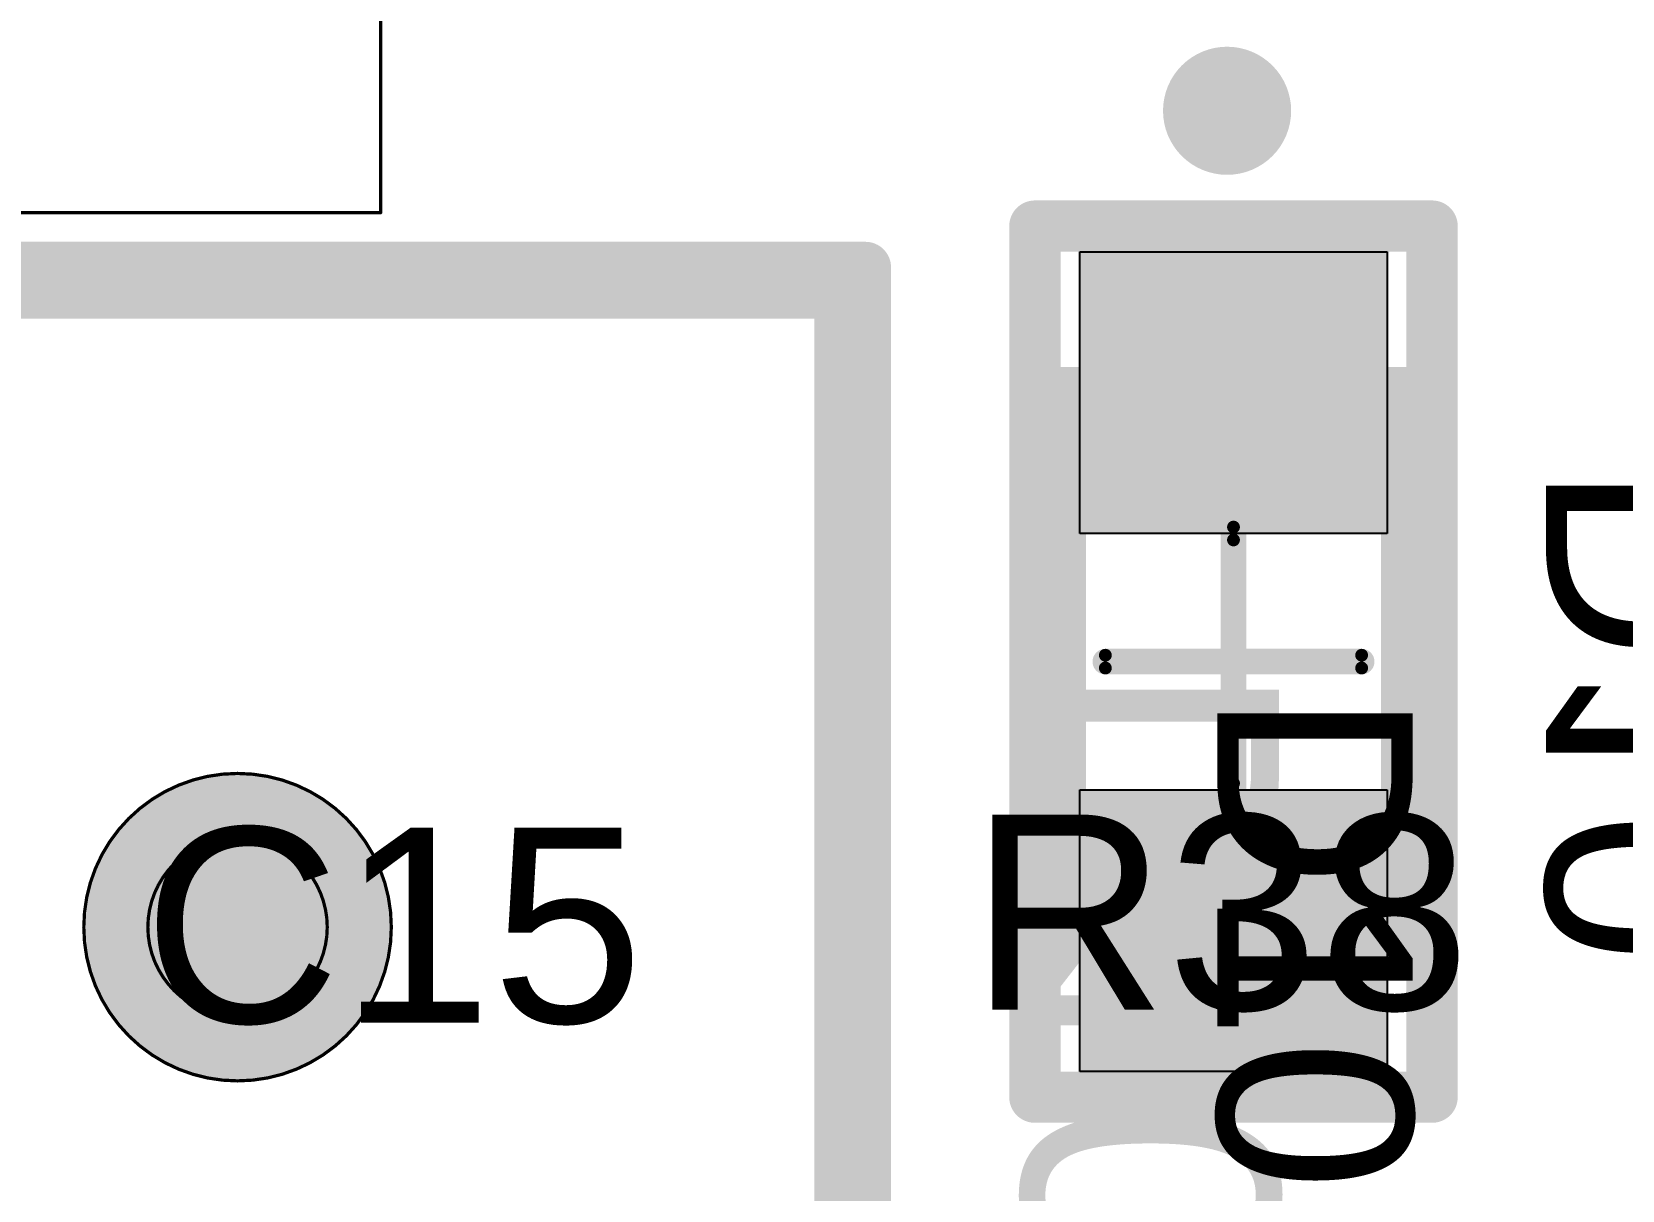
# Model space of a CAD drawing. Header units: millimetres. Extents: x 54 to 247, y 53 to 195.
# Drawn here: x 124.88 to 131.08, y 106.04 to 110.56 of the extents above; entities that cross this region are included whole.
import ezdxf

# ---------------------------------------------------------------- set-up
doc = ezdxf.new("R2010")
doc.units = ezdxf.units.MM
for name, color, linetype in [('BottomOverlay', 54, 'Continuous'), ('BottomPaste', 16, 'Continuous'), ('BottomSolder', 6, 'Continuous'), ('Mechanical10', 56, 'Continuous'), ('Mechanical11', 56, 'Continuous'), ('Mechanical12', 56, 'Continuous'), ('Mechanical14', 56, 'Continuous'), ('Mechanical15', 56, 'Continuous'), ('Mechanical4', 56, 'Continuous'), ('Mechanical6', 56, 'Continuous'), ('Mechanical7', 56, 'Continuous'), ('Mechanical8', 56, 'Continuous'), ('Mechanical9', 56, 'Continuous'), ('MultiLayer', 9, 'Continuous'), ('PadHoleLayer', 156, 'Continuous'), ('TopSolder', 216, 'Continuous')]:
    doc.layers.add(name, color=color, linetype=linetype)
doc.styles.add('Arial', font='arial.ttf', dxfattribs={"height": 0.2})

# ---------------------------------------------------------------- blocks, each defined once
blk = doc.blocks.new('RES_TUM5_OHM_B_6')
at = {"layer": 'Mechanical4'}
for p, q in [((32.6644, 8.128), (-3.9624, 8.128)), ((-3.9624, 8.128), (-3.9624, -8.128))]:
    blk.add_line(p, q, dxfattribs=at)
blk = doc.blocks.new('B______3296W_MFG_B_256')
at = {"layer": 'BottomSolder'}
h = blk.add_hatch(color=6, dxfattribs=at)
edge = h.paths.add_edge_path()
edge.add_arc((0.005, -2.54), 0.6, 0, 360)
at = {"layer": 'MultiLayer'}
h = blk.add_hatch(color=9, dxfattribs=at)
edge = h.paths.add_edge_path()
edge.add_arc((0.005, -2.54), 0.6, 0, 360)
at = {"layer": 'PadHoleLayer'}
h = blk.add_hatch(color=156, dxfattribs=at)
edge = h.paths.add_edge_path()
edge.add_arc((0.005, -2.54), 0.35, 0, 360)
at = {"layer": 'TopSolder'}
h = blk.add_hatch(color=216, dxfattribs=at)
edge = h.paths.add_edge_path()
edge.add_arc((0.005, -2.54), 0.6, 0, 360)
at = {"layer": 'BottomOverlay', "const_width": 0.2}
for points in [[(2.48, 4.89), (2.48, -4.89)], [(-2.48, -4.89), (2.48, -4.89)]]:
    blk.add_lwpolyline(points, dxfattribs=at)
at = {"layer": 'BottomOverlay', "const_width": 0.1}
blk.add_lwpolyline([(2.43, -4.89, 1), (2.53, -4.89, 1)], format="xyb", close=True, dxfattribs=at)
blk.add_lwpolyline([(2.43, -4.89, 1), (2.53, -4.89, 1)], format="xyb", close=True, dxfattribs=at)
at = {"layer": 'Mechanical10', "const_width": 0.2}
for points in [[(2.58, 4.99), (2.58, -4.99)], [(-2.58, -4.99), (2.58, -4.99)]]:
    blk.add_lwpolyline(points, dxfattribs=at)
at = {"layer": 'Mechanical10', "const_width": 0.1}
blk.add_lwpolyline([(2.53, -4.99, 1), (2.63, -4.99, 1)], format="xyb", close=True, dxfattribs=at)
blk.add_lwpolyline([(2.53, -4.99, 1), (2.63, -4.99, 1)], format="xyb", close=True, dxfattribs=at)
at = {"layer": 'Mechanical12', "const_width": 0.2}
for points in [[(2.48, 4.89), (2.48, -4.89)], [(-2.48, -4.89), (2.48, -4.89)]]:
    blk.add_lwpolyline(points, dxfattribs=at)
at = {"layer": 'Mechanical12', "const_width": 0.1}
blk.add_lwpolyline([(2.43, -4.89, 1), (2.53, -4.89, 1)], format="xyb", close=True, dxfattribs=at)
blk.add_lwpolyline([(2.43, -4.89, 1), (2.53, -4.89, 1)], format="xyb", close=True, dxfattribs=at)
at = {"layer": 'Mechanical15', "const_width": 0.2}
for points in [[(2.58, 4.99), (2.58, -4.99)], [(-2.58, -4.99), (2.58, -4.99)]]:
    blk.add_lwpolyline(points, dxfattribs=at)
at = {"layer": 'Mechanical15', "const_width": 0.1}
blk.add_lwpolyline([(2.53, -4.99, 1), (2.63, -4.99, 1)], format="xyb", close=True, dxfattribs=at)
blk.add_lwpolyline([(2.53, -4.99, 1), (2.63, -4.99, 1)], format="xyb", close=True, dxfattribs=at)
blk = doc.blocks.new('W_____E___________0_MFG_B_288')
at = {"layer": 'BottomPaste'}
for points in [[(-1.6, 0.6), (-0.5, 0.6), (-0.5, -0.6), (-1.6, -0.6)], [(0.5, 0.6), (1.6, 0.6), (1.6, -0.6), (0.5, -0.6)]]:
    blk.add_hatch(color=16, dxfattribs=at).paths.add_polyline_path(points)
at = {"layer": 'BottomSolder'}
for points in [[(-1.6, 0.6), (-0.5, 0.6), (-0.5, -0.6), (-1.6, -0.6)], [(0.5, 0.6), (1.6, 0.6), (1.6, -0.6), (0.5, -0.6)]]:
    blk.add_hatch(color=6, dxfattribs=at).paths.add_polyline_path(points)
at = {"layer": 'BottomOverlay', "const_width": 0.2}
for points in [[(0.125, 0.675), (-0.125, 0.675)], [(0.125, -0.675), (-0.125, -0.675)]]:
    blk.add_lwpolyline(points, dxfattribs=at)
at = {"layer": 'BottomOverlay'}
for points, const_width in [([(-0.175, 0.675, 1), (-0.075, 0.675, 1)], 0.1), ([(0.075, 0.675, 1), (0.175, 0.675, 1)], 0.1), ([(-2.025, -0.025, 1), (-2.275, -0.025, 1)], 0.25), ([(-2.3375, -0.025, 1), (-2.2125, -0.025, 1)], 0.125), ([(-2.0875, -0.025, 1), (-1.9625, -0.025, 1)], 0.125), ([(-0.175, -0.675, 1), (-0.075, -0.675, 1)], 0.1), ([(0.075, -0.675, 1), (0.175, -0.675, 1)], 0.1)]:
    blk.add_lwpolyline(points, format="xyb", close=True, dxfattribs=dict(at, const_width=const_width))
at = {"layer": 'Mechanical10', "const_width": 0.2}
for points in [[(1.7, 0.775), (-1.7, 0.775)], [(-1.7, -0.775), (-1.7, 0.775)], [(1.7, -0.775), (1.7, 0.775)], [(1.7, -0.775), (-1.7, -0.775)]]:
    blk.add_lwpolyline(points, dxfattribs=at)
at = {"layer": 'Mechanical10', "const_width": 0.1}
for points in [[(-1.75, 0.775, 1), (-1.65, 0.775, 1)], [(-1.75, 0.775, 1), (-1.65, 0.775, 1)], [(1.65, 0.775, 1), (1.75, 0.775, 1)], [(1.65, 0.775, 1), (1.75, 0.775, 1)], [(-1.75, -0.775, 1), (-1.65, -0.775, 1)], [(-1.75, -0.775, 1), (-1.65, -0.775, 1)], [(1.65, -0.775, 1), (1.75, -0.775, 1)], [(1.65, -0.775, 1), (1.75, -0.775, 1)]]:
    blk.add_lwpolyline(points, format="xyb", close=True, dxfattribs=at)
at = {"layer": 'Mechanical12', "const_width": 0.2}
for points in [[(1.05, 0.675), (-1.05, 0.675)], [(-1.05, -0.675), (-1.05, 0.675)], [(1.05, -0.675), (1.05, 0.675)], [(1.05, -0.675), (-1.05, -0.675)]]:
    blk.add_lwpolyline(points, dxfattribs=at)
at = {"layer": 'Mechanical12', "const_width": 0.1}
for points in [[(-1.1, 0.675, 1), (-1, 0.675, 1)], [(-1.1, 0.675, 1), (-1, 0.675, 1)], [(1, 0.675, 1), (1.1, 0.675, 1)], [(1, 0.675, 1), (1.1, 0.675, 1)], [(-1.1, -0.675, 1), (-1, -0.675, 1)], [(-1.1, -0.675, 1), (-1, -0.675, 1)], [(1, -0.675, 1), (1.1, -0.675, 1)], [(1, -0.675, 1), (1.1, -0.675, 1)]]:
    blk.add_lwpolyline(points, format="xyb", close=True, dxfattribs=at)
at = {"layer": 'Mechanical15'}
for points, const_width in [([(1.7, 0.775), (-1.7, 0.775)], 0.2), ([(-1.7, -0.775), (-1.7, 0.775)], 0.2), ([(1.7, -0.775), (1.7, 0.775)], 0.2), ([(0, -0.5), (0, 0.5)], 0.1), ([(0.5, 0), (-0.5, 0)], 0.1), ([(1.7, -0.775), (-1.7, -0.775)], 0.2)]:
    blk.add_lwpolyline(points, dxfattribs=dict(at, const_width=const_width))
for points, const_width in [([(-1.75, 0.775, 1), (-1.65, 0.775, 1)], 0.1), ([(-1.75, 0.775, 1), (-1.65, 0.775, 1)], 0.1), ([(1.65, 0.775, 1), (1.75, 0.775, 1)], 0.1), ([(1.65, 0.775, 1), (1.75, 0.775, 1)], 0.1), ([(-0.025, 0.5, 1), (0.025, 0.5, 1)], 0.05), ([(-0.525, 0, 1), (-0.475, 0, 1)], 0.05), ([(0.475, 0, 1), (0.525, 0, 1)], 0.05), ([(-0.025, -0.5, 1), (0.025, -0.5, 1)], 0.05), ([(-1.75, -0.775, 1), (-1.65, -0.775, 1)], 0.1), ([(-1.75, -0.775, 1), (-1.65, -0.775, 1)], 0.1), ([(1.65, -0.775, 1), (1.75, -0.775, 1)], 0.1), ([(1.65, -0.775, 1), (1.75, -0.775, 1)], 0.1)]:
    blk.add_lwpolyline(points, format="xyb", close=True, dxfattribs=dict(at, const_width=const_width))
at = {"layer": 'Mechanical10', "text_generation_flag": 2}
blk.add_text('D10', height=1, rotation=-180, dxfattribs=at).set_placement((0, 0.1771))

msp = doc.modelspace()

# ---------------------------------------------------------------- hatches: boundary and pattern name
at = {"layer": 'Mechanical14'}
h = msp.add_hatch(color=56, dxfattribs=at)
edge = h.paths.add_edge_path()
edge.add_arc((128.0292, 109.541), 0.05, 0, 360)
h = msp.add_hatch(color=56, dxfattribs=at)
edge = h.paths.add_edge_path()
edge.add_arc((128.0292, 109.541), 0.05, 0, 360)
at = {"layer": 'Mechanical4'}
h = msp.add_hatch(color=56, dxfattribs=at)
edge = h.paths.add_edge_path()
edge.add_arc((128.7904, 109.8024), 0.05, 0, 360)
h = msp.add_hatch(color=56, dxfattribs=at)
edge = h.paths.add_edge_path()
edge.add_arc((128.7904, 109.8024), 0.05, 0, 360)
h = msp.add_hatch(color=56, dxfattribs=at)
edge = h.paths.add_edge_path()
edge.add_arc((128.7904, 109.8024), 0.05, 0, 360)
h = msp.add_hatch(color=56, dxfattribs=at)
edge = h.paths.add_edge_path()
edge.add_arc((128.7904, 109.8024), 0.05, 0, 360)
h = msp.add_hatch(color=56, dxfattribs=at)
edge = h.paths.add_edge_path()
edge.add_arc((130.3404, 109.8024), 0.05, 0, 360)
h = msp.add_hatch(color=56, dxfattribs=at)
edge = h.paths.add_edge_path()
edge.add_arc((130.3404, 109.8024), 0.05, 0, 360)
h = msp.add_hatch(color=56, dxfattribs=at)
edge = h.paths.add_edge_path()
edge.add_arc((130.3404, 109.8024), 0.05, 0, 360)
h = msp.add_hatch(color=56, dxfattribs=at)
edge = h.paths.add_edge_path()
edge.add_arc((130.3404, 109.8024), 0.05, 0, 360)
h = msp.add_hatch(color=56, dxfattribs=at)
edge = h.paths.add_edge_path()
edge.add_arc((128.1292, 109.641), 0.05, 0, 360)
h = msp.add_hatch(color=56, dxfattribs=at)
edge = h.paths.add_edge_path()
edge.add_arc((128.1292, 109.641), 0.05, 0, 360)
h = msp.add_hatch(color=56, dxfattribs=at)
edge = h.paths.add_edge_path()
edge.add_arc((128.1292, 109.641), 0.05, 0, 360)
h = msp.add_hatch(color=56, dxfattribs=at)
edge = h.paths.add_edge_path()
edge.add_arc((128.1292, 109.641), 0.05, 0, 360)
h = msp.add_hatch(color=56, dxfattribs=at)
edge = h.paths.add_edge_path()
edge.add_arc((128.7904, 106.4024), 0.05, 0, 360)
h = msp.add_hatch(color=56, dxfattribs=at)
edge = h.paths.add_edge_path()
edge.add_arc((128.7904, 106.4024), 0.05, 0, 360)
h = msp.add_hatch(color=56, dxfattribs=at)
edge = h.paths.add_edge_path()
edge.add_arc((128.7904, 106.4024), 0.05, 0, 360)
h = msp.add_hatch(color=56, dxfattribs=at)
edge = h.paths.add_edge_path()
edge.add_arc((128.7904, 106.4024), 0.05, 0, 360)
h = msp.add_hatch(color=56, dxfattribs=at)
edge = h.paths.add_edge_path()
edge.add_arc((130.3404, 106.4024), 0.05, 0, 360)
h = msp.add_hatch(color=56, dxfattribs=at)
edge = h.paths.add_edge_path()
edge.add_arc((130.3404, 106.4024), 0.05, 0, 360)
h = msp.add_hatch(color=56, dxfattribs=at)
edge = h.paths.add_edge_path()
edge.add_arc((130.3404, 106.4024), 0.05, 0, 360)
h = msp.add_hatch(color=56, dxfattribs=at)
edge = h.paths.add_edge_path()
edge.add_arc((130.3404, 106.4024), 0.05, 0, 360)
at = {"layer": 'Mechanical6'}
h = msp.add_hatch(color=56, dxfattribs=at)
edge = h.paths.add_edge_path()
edge.add_arc((129.5904, 110.3774), 0.0625, 0, 360)
h = msp.add_hatch(color=56, dxfattribs=at)
edge = h.paths.add_edge_path()
edge.add_arc((129.5904, 110.2524), 0.125, 0, 360)
h = msp.add_hatch(color=56, dxfattribs=at)
edge = h.paths.add_edge_path()
edge.add_arc((129.5904, 110.1274), 0.0625, 0, 360)
h = msp.add_hatch(color=56, dxfattribs=at)
edge = h.paths.add_edge_path()
edge.add_arc((128.8904, 108.2274), 0.05, 0, 360)
h = msp.add_hatch(color=56, dxfattribs=at)
edge = h.paths.add_edge_path()
edge.add_arc((130.2404, 108.2274), 0.05, 0, 360)
h = msp.add_hatch(color=56, dxfattribs=at)
edge = h.paths.add_edge_path()
edge.add_arc((128.8904, 107.9774), 0.05, 0, 360)
h = msp.add_hatch(color=56, dxfattribs=at)
edge = h.paths.add_edge_path()
edge.add_arc((130.2404, 107.9774), 0.05, 0, 360)
at = {"layer": 'Mechanical8'}
h = msp.add_hatch(color=56, dxfattribs=at)
edge = h.paths.add_edge_path()
edge.add_arc((128.0292, 109.541), 0.05, 0, 360)
h = msp.add_hatch(color=56, dxfattribs=at)
edge = h.paths.add_edge_path()
edge.add_arc((128.0292, 109.541), 0.05, 0, 360)
h = msp.add_hatch(color=56, dxfattribs=at)
edge = h.paths.add_edge_path()
edge.add_arc((128.8904, 109.1524), 0.05, 0, 360)
h = msp.add_hatch(color=56, dxfattribs=at)
edge = h.paths.add_edge_path()
edge.add_arc((128.8904, 109.1524), 0.05, 0, 360)
h = msp.add_hatch(color=56, dxfattribs=at)
edge = h.paths.add_edge_path()
edge.add_arc((130.2404, 109.1524), 0.05, 0, 360)
h = msp.add_hatch(color=56, dxfattribs=at)
edge = h.paths.add_edge_path()
edge.add_arc((130.2404, 109.1524), 0.05, 0, 360)
h = msp.add_hatch(color=56, dxfattribs=at)
edge = h.paths.add_edge_path()
edge.add_arc((128.8904, 107.0524), 0.05, 0, 360)
h = msp.add_hatch(color=56, dxfattribs=at)
edge = h.paths.add_edge_path()
edge.add_arc((128.8904, 107.0524), 0.05, 0, 360)
h = msp.add_hatch(color=56, dxfattribs=at)
edge = h.paths.add_edge_path()
edge.add_arc((130.2404, 107.0524), 0.05, 0, 360)
h = msp.add_hatch(color=56, dxfattribs=at)
edge = h.paths.add_edge_path()
edge.add_arc((130.2404, 107.0524), 0.05, 0, 360)
at = {"layer": 'PadHoleLayer'}
h = msp.add_hatch(color=156, dxfattribs=at)
edge = h.paths.add_edge_path()
edge.add_arc((129.5904, 110.3774), 0.0625, 0, 360)
h = msp.add_hatch(color=156, dxfattribs=at)
edge = h.paths.add_edge_path()
edge.add_arc((129.5904, 110.2524), 0.125, 0, 360)
h = msp.add_hatch(color=156, dxfattribs=at)
edge = h.paths.add_edge_path()
edge.add_arc((129.5904, 110.1274), 0.0625, 0, 360)
h = msp.add_hatch(color=156, dxfattribs=at)
edge = h.paths.add_edge_path()
edge.add_arc((128.7904, 109.8024), 0.05, 0, 360)
h = msp.add_hatch(color=156, dxfattribs=at)
edge = h.paths.add_edge_path()
edge.add_arc((128.7904, 109.8024), 0.05, 0, 360)
h = msp.add_hatch(color=156, dxfattribs=at)
edge = h.paths.add_edge_path()
edge.add_arc((128.7904, 109.8024), 0.05, 0, 360)
h = msp.add_hatch(color=156, dxfattribs=at)
edge = h.paths.add_edge_path()
edge.add_arc((128.7904, 109.8024), 0.05, 0, 360)
h = msp.add_hatch(color=156, dxfattribs=at)
edge = h.paths.add_edge_path()
edge.add_arc((130.3404, 109.8024), 0.05, 0, 360)
h = msp.add_hatch(color=156, dxfattribs=at)
edge = h.paths.add_edge_path()
edge.add_arc((130.3404, 109.8024), 0.05, 0, 360)
h = msp.add_hatch(color=156, dxfattribs=at)
edge = h.paths.add_edge_path()
edge.add_arc((130.3404, 109.8024), 0.05, 0, 360)
h = msp.add_hatch(color=156, dxfattribs=at)
edge = h.paths.add_edge_path()
edge.add_arc((130.3404, 109.8024), 0.05, 0, 360)
h = msp.add_hatch(color=156, dxfattribs=at)
edge = h.paths.add_edge_path()
edge.add_arc((128.1292, 109.641), 0.05, 0, 360)
h = msp.add_hatch(color=156, dxfattribs=at)
edge = h.paths.add_edge_path()
edge.add_arc((128.1292, 109.641), 0.05, 0, 360)
h = msp.add_hatch(color=156, dxfattribs=at)
edge = h.paths.add_edge_path()
edge.add_arc((128.1292, 109.641), 0.05, 0, 360)
h = msp.add_hatch(color=156, dxfattribs=at)
edge = h.paths.add_edge_path()
edge.add_arc((128.1292, 109.641), 0.05, 0, 360)
h = msp.add_hatch(color=156, dxfattribs=at)
edge = h.paths.add_edge_path()
edge.add_arc((128.0292, 109.541), 0.05, 0, 360)
h = msp.add_hatch(color=156, dxfattribs=at)
edge = h.paths.add_edge_path()
edge.add_arc((128.0292, 109.541), 0.05, 0, 360)
h = msp.add_hatch(color=156, dxfattribs=at)
edge = h.paths.add_edge_path()
edge.add_arc((128.0292, 109.541), 0.05, 0, 360)
h = msp.add_hatch(color=156, dxfattribs=at)
edge = h.paths.add_edge_path()
edge.add_arc((128.0292, 109.541), 0.05, 0, 360)
h = msp.add_hatch(color=156, dxfattribs=at)
edge = h.paths.add_edge_path()
edge.add_arc((128.8904, 109.1524), 0.05, 0, 360)
h = msp.add_hatch(color=156, dxfattribs=at)
edge = h.paths.add_edge_path()
edge.add_arc((128.8904, 109.1524), 0.05, 0, 360)
h = msp.add_hatch(color=156, dxfattribs=at)
edge = h.paths.add_edge_path()
edge.add_arc((130.2404, 109.1524), 0.05, 0, 360)
h = msp.add_hatch(color=156, dxfattribs=at)
edge = h.paths.add_edge_path()
edge.add_arc((130.2404, 109.1524), 0.05, 0, 360)
h = msp.add_hatch(color=156, dxfattribs=at)
edge = h.paths.add_edge_path()
edge.add_arc((128.8904, 108.2274), 0.05, 0, 360)
h = msp.add_hatch(color=156, dxfattribs=at)
edge = h.paths.add_edge_path()
edge.add_arc((130.2404, 108.2274), 0.05, 0, 360)
h = msp.add_hatch(color=156, dxfattribs=at)
edge = h.paths.add_edge_path()
edge.add_arc((128.8904, 107.9774), 0.05, 0, 360)
h = msp.add_hatch(color=156, dxfattribs=at)
edge = h.paths.add_edge_path()
edge.add_arc((130.2404, 107.9774), 0.05, 0, 360)
h = msp.add_hatch(color=156, dxfattribs=at)
edge = h.paths.add_edge_path()
edge.add_arc((128.8904, 107.0524), 0.05, 0, 360)
h = msp.add_hatch(color=156, dxfattribs=at)
edge = h.paths.add_edge_path()
edge.add_arc((128.8904, 107.0524), 0.05, 0, 360)
h = msp.add_hatch(color=156, dxfattribs=at)
edge = h.paths.add_edge_path()
edge.add_arc((130.2404, 107.0524), 0.05, 0, 360)
h = msp.add_hatch(color=156, dxfattribs=at)
edge = h.paths.add_edge_path()
edge.add_arc((130.2404, 107.0524), 0.05, 0, 360)
h = msp.add_hatch(color=156, dxfattribs=at)
edge = h.paths.add_edge_path()
edge.add_arc((128.7904, 106.4024), 0.05, 0, 360)
h = msp.add_hatch(color=156, dxfattribs=at)
edge = h.paths.add_edge_path()
edge.add_arc((128.7904, 106.4024), 0.05, 0, 360)
h = msp.add_hatch(color=156, dxfattribs=at)
edge = h.paths.add_edge_path()
edge.add_arc((128.7904, 106.4024), 0.05, 0, 360)
h = msp.add_hatch(color=156, dxfattribs=at)
edge = h.paths.add_edge_path()
edge.add_arc((128.7904, 106.4024), 0.05, 0, 360)
h = msp.add_hatch(color=156, dxfattribs=at)
edge = h.paths.add_edge_path()
edge.add_arc((130.3404, 106.4024), 0.05, 0, 360)
h = msp.add_hatch(color=156, dxfattribs=at)
edge = h.paths.add_edge_path()
edge.add_arc((130.3404, 106.4024), 0.05, 0, 360)
h = msp.add_hatch(color=156, dxfattribs=at)
edge = h.paths.add_edge_path()
edge.add_arc((130.3404, 106.4024), 0.05, 0, 360)
h = msp.add_hatch(color=156, dxfattribs=at)
edge = h.paths.add_edge_path()
edge.add_arc((130.3404, 106.4024), 0.05, 0, 360)

# ---------------------------------------------------------------- linework, layer by layer
at = {"layer": 'Mechanical10'}
for p, q in [((128.9654, 108.6024), (128.9654, 109.7024)), ((128.9654, 109.7024), (130.1654, 109.7024)), ((130.1654, 109.7024), (130.1654, 108.6024)), ((130.1654, 108.6024), (128.9654, 108.6024)), ((128.9654, 106.5024), (128.9654, 107.6024)), ((128.9654, 107.6024), (130.1654, 107.6024)), ((130.1654, 107.6024), (130.1654, 106.5024)), ((130.1654, 106.5024), (128.9654, 106.5024))]:
    msp.add_line(p, q, dxfattribs=at)
for points, const_width in [([(126.2792, 107.066, 1), (125.0792, 107.066, 1)], 0.0127), ([(125.076, 107.066, 1), (125.0824, 107.066, 1)], 0.00635), ([(126.276, 107.066, 1), (126.2824, 107.066, 1)], 0.00635)]:
    msp.add_lwpolyline(points, format="xyb", close=True, dxfattribs=dict(at, const_width=const_width))
at = {"layer": 'Mechanical11'}
for points, const_width in [([(126.2792, 107.066, 1), (125.0792, 107.066, 1)], 0.0127), ([(125.076, 107.066, 1), (125.0824, 107.066, 1)], 0.00635), ([(126.276, 107.066, 1), (126.2824, 107.066, 1)], 0.00635)]:
    msp.add_lwpolyline(points, format="xyb", close=True, dxfattribs=dict(at, const_width=const_width))
at = {"layer": 'Mechanical12'}
for points, const_width in [([(126.0292, 107.066, 1), (125.3292, 107.066, 1)], 0.0127), ([(125.326, 107.066, 1), (125.3324, 107.066, 1)], 0.00635), ([(126.026, 107.066, 1), (126.0324, 107.066, 1)], 0.00635)]:
    msp.add_lwpolyline(points, format="xyb", close=True, dxfattribs=dict(at, const_width=const_width))
at = {"layer": 'Mechanical14', "const_width": 0.2}
for points in [[(118.2492, 109.541), (128.0292, 109.541)], [(128.0292, 104.581), (128.0292, 109.541)]]:
    msp.add_lwpolyline(points, dxfattribs=at)
at = {"layer": 'Mechanical14', "const_width": 0.1}
msp.add_lwpolyline([(127.9792, 109.541, 1), (128.0792, 109.541, 1)], format="xyb", close=True, dxfattribs=at)
msp.add_lwpolyline([(127.9792, 109.541, 1), (128.0792, 109.541, 1)], format="xyb", close=True, dxfattribs=at)
at = {"layer": 'Mechanical4'}
for points, const_width in [([(128.7904, 109.8024), (130.3404, 109.8024)], 0.2), ([(128.7904, 106.4024), (128.7904, 109.8024)], 0.2), ([(128.7904, 109.8024), (130.3404, 109.8024)], 0.2), ([(128.7904, 106.4024), (128.7904, 109.8024)], 0.2), ([(130.3404, 106.4024), (130.3404, 109.8024)], 0.2), ([(130.3404, 106.4024), (130.3404, 109.8024)], 0.2), ([(118.1492, 109.641), (128.1292, 109.641)], 0.2), ([(118.1492, 109.641), (128.1292, 109.641)], 0.2), ([(128.1292, 104.481), (128.1292, 109.641)], 0.2), ([(128.1292, 104.481), (128.1292, 109.641)], 0.2), ([(129.5654, 107.6024), (129.5654, 108.6024)], 0.1), ([(129.0654, 108.1024), (130.0654, 108.1024)], 0.1), ([(128.7904, 106.4024), (130.3404, 106.4024)], 0.2), ([(128.7904, 106.4024), (130.3404, 106.4024)], 0.2)]:
    msp.add_lwpolyline(points, dxfattribs=dict(at, const_width=const_width))
for points, const_width in [([(128.7404, 109.8024, 1), (128.8404, 109.8024, 1)], 0.1), ([(128.7404, 109.8024, 1), (128.8404, 109.8024, 1)], 0.1), ([(128.7404, 109.8024, 1), (128.8404, 109.8024, 1)], 0.1), ([(128.7404, 109.8024, 1), (128.8404, 109.8024, 1)], 0.1), ([(130.2904, 109.8024, 1), (130.3904, 109.8024, 1)], 0.1), ([(130.2904, 109.8024, 1), (130.3904, 109.8024, 1)], 0.1), ([(130.2904, 109.8024, 1), (130.3904, 109.8024, 1)], 0.1), ([(130.2904, 109.8024, 1), (130.3904, 109.8024, 1)], 0.1), ([(128.0792, 109.641, 1), (128.1792, 109.641, 1)], 0.1), ([(128.0792, 109.641, 1), (128.1792, 109.641, 1)], 0.1), ([(128.0792, 109.641, 1), (128.1792, 109.641, 1)], 0.1), ([(128.0792, 109.641, 1), (128.1792, 109.641, 1)], 0.1), ([(129.5404, 108.6024, 1), (129.5904, 108.6024, 1)], 0.05), ([(129.5529, 108.6274, 1), (129.5779, 108.6274, 1)], 0.025), ([(129.5529, 108.6274, 1), (129.5779, 108.6274, 1)], 0.025), ([(129.5529, 108.5774, 1), (129.5779, 108.5774, 1)], 0.025), ([(129.5529, 108.5774, 1), (129.5779, 108.5774, 1)], 0.025), ([(129.0404, 108.1024, 1), (129.0904, 108.1024, 1)], 0.05), ([(129.0529, 108.1274, 1), (129.0779, 108.1274, 1)], 0.025), ([(129.0529, 108.1274, 1), (129.0779, 108.1274, 1)], 0.025), ([(130.0404, 108.1024, 1), (130.0904, 108.1024, 1)], 0.05), ([(130.0529, 108.1274, 1), (130.0779, 108.1274, 1)], 0.025), ([(130.0529, 108.1274, 1), (130.0779, 108.1274, 1)], 0.025), ([(129.0529, 108.0774, 1), (129.0779, 108.0774, 1)], 0.025), ([(129.0529, 108.0774, 1), (129.0779, 108.0774, 1)], 0.025), ([(130.0529, 108.0774, 1), (130.0779, 108.0774, 1)], 0.025), ([(130.0529, 108.0774, 1), (130.0779, 108.0774, 1)], 0.025), ([(129.5404, 107.6024, 1), (129.5904, 107.6024, 1)], 0.05), ([(129.5529, 107.6274, 1), (129.5779, 107.6274, 1)], 0.025), ([(129.5529, 107.6274, 1), (129.5779, 107.6274, 1)], 0.025), ([(129.5529, 107.5774, 1), (129.5779, 107.5774, 1)], 0.025), ([(129.5529, 107.5774, 1), (129.5779, 107.5774, 1)], 0.025), ([(128.7404, 106.4024, 1), (128.8404, 106.4024, 1)], 0.1), ([(128.7404, 106.4024, 1), (128.8404, 106.4024, 1)], 0.1), ([(128.7404, 106.4024, 1), (128.8404, 106.4024, 1)], 0.1), ([(128.7404, 106.4024, 1), (128.8404, 106.4024, 1)], 0.1), ([(130.2904, 106.4024, 1), (130.3904, 106.4024, 1)], 0.1), ([(130.2904, 106.4024, 1), (130.3904, 106.4024, 1)], 0.1), ([(130.2904, 106.4024, 1), (130.3904, 106.4024, 1)], 0.1), ([(130.2904, 106.4024, 1), (130.3904, 106.4024, 1)], 0.1)]:
    msp.add_lwpolyline(points, format="xyb", close=True, dxfattribs=dict(at, const_width=const_width))
at = {"layer": 'Mechanical4', "const_width": 0.05}
for points in [[(129.5654, 108.5774, -1), (129.5654, 108.6274)], [(129.5654, 108.6274, -1), (129.5654, 108.5774)], [(129.0654, 108.0774, -1), (129.0654, 108.1274)], [(129.0654, 108.1274, -1), (129.0654, 108.0774)], [(130.0654, 108.0774, -1), (130.0654, 108.1274)], [(130.0654, 108.1274, -1), (130.0654, 108.0774)], [(129.5654, 107.5774, -1), (129.5654, 107.6274)], [(129.5654, 107.6274, -1), (129.5654, 107.5774)]]:
    msp.add_lwpolyline(points, format="xyb", dxfattribs=at)
at = {"layer": 'Mechanical6', "const_width": 0.2}
for points in [[(128.8904, 107.9774), (128.8904, 108.2274)], [(130.2404, 107.9774), (130.2404, 108.2274)]]:
    msp.add_lwpolyline(points, dxfattribs=at)
at = {"layer": 'Mechanical6', "const_width": 0.1}
for points in [[(128.8404, 108.2274, 1), (128.9404, 108.2274, 1)], [(130.1904, 108.2274, 1), (130.2904, 108.2274, 1)], [(128.8404, 107.9774, 1), (128.9404, 107.9774, 1)], [(130.1904, 107.9774, 1), (130.2904, 107.9774, 1)]]:
    msp.add_lwpolyline(points, format="xyb", close=True, dxfattribs=at)
at = {"layer": 'Mechanical7'}
for points, const_width in [([(126.2792, 107.066, 1), (125.0792, 107.066, 1)], 0.0127), ([(125.076, 107.066, 1), (125.0824, 107.066, 1)], 0.00635), ([(126.276, 107.066, 1), (126.2824, 107.066, 1)], 0.00635)]:
    msp.add_lwpolyline(points, format="xyb", close=True, dxfattribs=dict(at, const_width=const_width))
at = {"layer": 'Mechanical8'}
for p, q in [((128.9654, 108.6024), (128.9654, 109.7024)), ((128.9654, 109.7024), (130.1654, 109.7024)), ((130.1654, 109.7024), (130.1654, 108.6024)), ((130.1654, 108.6024), (128.9654, 108.6024)), ((128.9654, 106.5024), (128.9654, 107.6024)), ((128.9654, 107.6024), (130.1654, 107.6024)), ((130.1654, 107.6024), (130.1654, 106.5024)), ((130.1654, 106.5024), (128.9654, 106.5024))]:
    msp.add_line(p, q, dxfattribs=at)
at = {"layer": 'Mechanical8', "const_width": 0.2}
for points in [[(118.2492, 109.541), (128.0292, 109.541)], [(128.0292, 104.581), (128.0292, 109.541)], [(128.8904, 109.1524), (130.2404, 109.1524)], [(128.8904, 107.0524), (128.8904, 109.1524)], [(130.2404, 107.0524), (130.2404, 109.1524)], [(128.8904, 107.0524), (130.2404, 107.0524)]]:
    msp.add_lwpolyline(points, dxfattribs=at)
at = {"layer": 'Mechanical8', "const_width": 0.1}
for points in [[(127.9792, 109.541, 1), (128.0792, 109.541, 1)], [(127.9792, 109.541, 1), (128.0792, 109.541, 1)], [(128.8404, 109.1524, 1), (128.9404, 109.1524, 1)], [(128.8404, 109.1524, 1), (128.9404, 109.1524, 1)], [(130.1904, 109.1524, 1), (130.2904, 109.1524, 1)], [(130.1904, 109.1524, 1), (130.2904, 109.1524, 1)], [(128.8404, 107.0524, 1), (128.9404, 107.0524, 1)], [(128.8404, 107.0524, 1), (128.9404, 107.0524, 1)], [(130.1904, 107.0524, 1), (130.2904, 107.0524, 1)], [(130.1904, 107.0524, 1), (130.2904, 107.0524, 1)]]:
    msp.add_lwpolyline(points, format="xyb", close=True, dxfattribs=at)
at = {"layer": 'Mechanical9', "const_width": 0.0127}
for points in [[(126.238, 109.855), (126.238, 126.111)], [(89.6112, 109.855), (126.238, 109.855)]]:
    msp.add_lwpolyline(points, dxfattribs=at)
at = {"layer": 'Mechanical9', "const_width": 0.00635}
msp.add_lwpolyline([(126.2348, 109.855, 1), (126.2412, 109.855, 1)], format="xyb", close=True, dxfattribs=at)
msp.add_lwpolyline([(126.2348, 109.855, 1), (126.2412, 109.855, 1)], format="xyb", close=True, dxfattribs=at)

# ---------------------------------------------------------------- block references
for name, p, rotation in [('RES_TUM5_OHM_B_6', (122.2756, 117.983), 180), ('W_____E___________0_MFG_B_288', (129.5654, 108.1024), 270), ('B______3296W_MFG_B_256', (123.1392, 107.061), 90)]:
    msp.add_blockref(name, p, dxfattribs=dict(rotation=rotation))

# ---------------------------------------------------------------- texts
at = {"layer": 'BottomOverlay', "style": 'Arial', "text_generation_flag": 2}
msp.add_text('D10', height=0.762, rotation=90, dxfattribs=at).set_placement((131.5465, 108.8768))
at = {"layer": 'Mechanical4', "style": 'Arial'}
msp.add_text('D10', height=0.762, rotation=270, dxfattribs=at).set_placement((129.5026, 107.9881))
at = {"layer": 'Mechanical6', "style": 'Arial'}
for s, p in [('R38', (128.5367, 106.7435)), ('C15', (125.3109, 106.6927))]:
    msp.add_text(s, height=0.762, dxfattribs=at).set_placement(p)

doc.saveas('drawing.dxf')
